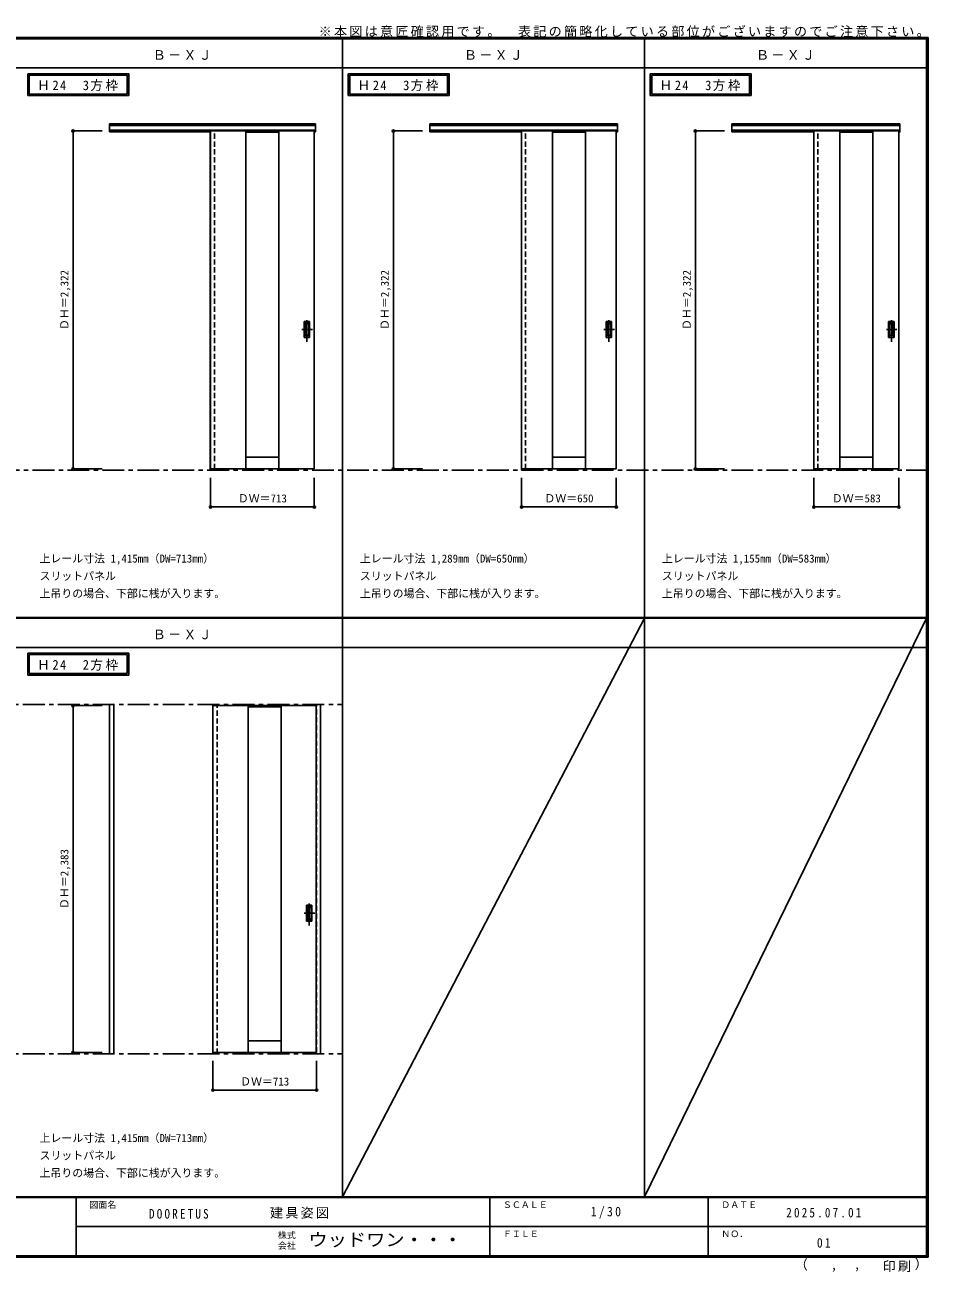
# Model space of a CAD drawing. Units: millimetres, scale not verified. Extents: x -6000 to 5700, y -4307 to 4260.
# Drawn here: x -502 to 5700, y -4307 to 4260 of the extents above; entities that cross this region are included whole.
import ezdxf
from ezdxf.enums import TextEntityAlignment as Align

# ---------------------------------------------------------------- set-up
doc = ezdxf.new("R2010")
doc.units = ezdxf.units.MM
doc.header["$LTSCALE"] = 30
doc.header["$PDMODE"] = 32
doc.header["$PDSIZE"] = 15
doc.linetypes.add('CHAIN1', pattern=[8, 5, -1, 1, -1])
doc.linetypes.add('DASHED1', pattern=[1.8, 1.2, -0.6])
for name, color, linetype in [('0-1_通り芯', 7, 'CHAIN1'), ('0-2_扉', 3, 'Continuous'), ('0-3_仕上げ', 7, 'Continuous'), ('0-4_枠', 3, 'Continuous'), ('0-6_引手', 7, 'Continuous'), ('0-A_文字', 7, 'Continuous'), ('0-B_寸法', 7, 'Continuous'), ('F-1_枠', 6, 'Continuous'), ('F-A_文字', 7, 'Continuous')]:
    doc.layers.add(name, color=color, linetype=linetype)
doc.styles.add('ＭＳ ゴシック', font='')
doc.styles.get('ＭＳ ゴシック').set_extended_font_data('MS Gothic')

msp = doc.modelspace()

# ---------------------------------------------------------------- linework, layer by layer
at = {"layer": '0-1_通り芯'}
for p, q in [((-5490, 1201), (5690, 1201)), ((-2916, -407.5), (1678, -407.5)), ((-2916, -2807.5), (1678, -2807.5))]:
    msp.add_line(p, q, dxfattribs=at)
at = {"layer": '0-2_扉', "color": 4, "linetype": 'DASHED1'}
for p, q in [((772, 3532), (772, 3528)), ((2909, 3532), (2909, 3528)), ((4916, 3532), (4916, 3528)), ((788, -415.5), (788, -419.5)), ((1498, -415.5), (1501, -415.5))]:
    msp.add_line(p, q, dxfattribs=at)
at = {"layer": '0-2_扉'}
for p, q in [((772, 3532), (1485, 3532)), ((1485, 1210), (1485, 3532)), ((2909, 3532), (3559, 3532)), ((3559, 1210), (3559, 3532)), ((4916, 3532), (5499, 3532)), ((5499, 1210), (5499, 3532)), ((1498, -415.5), (788, -415.5)), ((788, -415.5), (788, -2798.5)), ((1498, -2798.5), (788, -2798.5))]:
    msp.add_line(p, q, dxfattribs=at)
for points in [[(772, 3532), (772, 1210), (1485, 1210)], [(2909, 3532), (2909, 1210), (3559, 1210)], [(4916, 3532), (4916, 1210), (5499, 1210)]]:
    msp.add_lwpolyline(points, dxfattribs=at)
at = {"layer": '0-2_扉', "color": 4, "linetype": 'DASHED1'}
msp.add_lwpolyline([(1498, -2798.5), (1501, -2798.5), (1501, -415.5)], dxfattribs=at)
at = {"layer": '0-3_仕上げ', "color": 3}
for p, q in [((1014, 3532), (1014, 1210)), ((1242, 3532), (1242, 1210)), ((3120, 3532), (3120, 1210)), ((3348, 3532), (3348, 1210)), ((5093.5, 3532), (5093.5, 1210)), ((5321.5, 3532), (5321.5, 1210)), ((1030.5, -415.5), (1030.5, -2798.5)), ((1258.5, -415.5), (1258.5, -2798.5))]:
    msp.add_line(p, q, dxfattribs=at)
at = {"layer": '0-3_仕上げ'}
for p, q in [((1014, 3524.11), (1242, 3524.11)), ((3120, 3524.11), (3348, 3524.11)), ((5093.5, 3524.11), (5321.5, 3524.11)), ((1242, 1290), (1014, 1290)), ((3348, 1290), (3120, 1290)), ((5321.5, 1290), (5093.5, 1290)), ((1030.5, -423.5), (1258.5, -423.5)), ((1258.5, -2718.5), (1030.5, -2718.5))]:
    msp.add_line(p, q, dxfattribs=at)
at = {"layer": '0-4_枠'}
for p, q in [((78, 3582), (1493, 3582)), ((78, 3525), (78, 3582)), ((78, 3569), (1493, 3569)), ((78, 3537), (1493, 3537)), ((78, 3525), (772, 3525)), ((771, 3537), (771, 1201)), ((799, 3532), (799, 3537)), ((2278, 3525), (2278, 3582)), ((2278, 3582), (3567, 3582)), ((2278, 3569), (3567, 3569)), ((2278, 3537), (3567, 3537)), ((2278, 3525), (2909, 3525)), ((2908, 3537), (2908, 1201)), ((2936, 3532), (2936, 3537)), ((4352, 3525), (4352, 3582)), ((4352, 3582), (5507, 3582)), ((4352, 3569), (5507, 3569)), ((4352, 3537), (5507, 3537)), ((4352, 3525), (4916, 3525)), ((4915, 3537), (4915, 1201)), ((4943, 3532), (4943, 3537)), ((771, 1201), (799, 1201)), ((799, 1210), (799, 1201)), ((2908, 1201), (2936, 1201)), ((2936, 1210), (2936, 1201)), ((4915, 1201), (4943, 1201)), ((4943, 1210), (4943, 1201)), ((78, -2807.5), (78, -407.5)), ((108, -2807.5), (108, -407.5)), ((1498, -2807.5), (1498, -407.5)), ((1528, -2807.5), (1528, -407.5)), ((78, -2807.5), (108, -2807.5)), ((1498, -2807.5), (1528, -2807.5))]:
    msp.add_line(p, q, dxfattribs=at)
at = {"layer": '0-4_枠', "color": 4, "linetype": 'DASHED1'}
for p, q in [((799, 1210), (799, 3532)), ((2936, 1210), (2936, 3532)), ((4943, 1210), (4943, 3532)), ((788, -2807.5), (788, -407.5)), ((818, -2807.5), (818, -407.5)), ((788, -2807.5), (818, -2807.5))]:
    msp.add_line(p, q, dxfattribs=at)
at = {"layer": '0-4_枠'}
for points in [[(1485, 3525), (1493, 3525), (1493, 3582)], [(3559, 3525), (3567, 3525), (3567, 3582)], [(5499, 3525), (5507, 3525), (5507, 3582)]]:
    msp.add_lwpolyline(points, dxfattribs=at)
at = {"layer": '0-6_引手', "linetype": 'CHAIN1'}
for p, q in [((1434, 2082.27), (1434, 2253.12)), ((3508, 2082.27), (3508, 2253.12)), ((5448, 2082.27), (5448, 2253.12)), ((1472.07, 2167.5), (1399.56, 2167.5)), ((3546.07, 2167.5), (3473.56, 2167.5)), ((5486.07, 2167.5), (5413.56, 2167.5)), ((1450, -1926.23), (1450, -1755.38)), ((1488.07, -1841), (1415.56, -1841))]:
    msp.add_line(p, q, dxfattribs=at)
at = {"layer": '0-6_引手'}
for p, q in [((1453, 2222.5), (1415, 2222.5)), ((1415, 2112.5), (1415, 2222.5)), ((1446.5, 2206.5), (1421.5, 2206.5)), ((1421.5, 2128.5), (1421.5, 2206.5)), ((1446.5, 2128.5), (1446.5, 2206.5)), ((1453, 2112.5), (1453, 2222.5)), ((3527, 2222.5), (3489, 2222.5)), ((3489, 2112.5), (3489, 2222.5)), ((3520.5, 2206.5), (3495.5, 2206.5)), ((3495.5, 2128.5), (3495.5, 2206.5)), ((3520.5, 2128.5), (3520.5, 2206.5)), ((3527, 2112.5), (3527, 2222.5)), ((5467, 2222.5), (5429, 2222.5)), ((5429, 2112.5), (5429, 2222.5)), ((5460.5, 2206.5), (5435.5, 2206.5)), ((5435.5, 2128.5), (5435.5, 2206.5)), ((5460.5, 2128.5), (5460.5, 2206.5)), ((5467, 2112.5), (5467, 2222.5)), ((1453, 2112.5), (1415, 2112.5)), ((1446.5, 2128.5), (1421.5, 2128.5)), ((3527, 2112.5), (3489, 2112.5)), ((3520.5, 2128.5), (3495.5, 2128.5)), ((5467, 2112.5), (5429, 2112.5)), ((5460.5, 2128.5), (5435.5, 2128.5)), ((1469, -1786), (1431, -1786)), ((1431, -1896), (1431, -1786)), ((1469, -1896), (1469, -1786)), ((1462.5, -1802), (1437.5, -1802)), ((1437.5, -1880), (1437.5, -1802)), ((1462.5, -1880), (1437.5, -1880)), ((1462.5, -1880), (1462.5, -1802)), ((1469, -1896), (1431, -1896))]:
    msp.add_line(p, q, dxfattribs=at)
at = {"layer": '0-6_引手', "linetype": 'DASHED1'}
for p, q in [((1418, 2116.5), (1418, 2218.5)), ((3492, 2116.5), (3492, 2218.5)), ((5432, 2116.5), (5432, 2218.5)), ((1450, 2116.5), (1418, 2116.5)), ((3524, 2116.5), (3492, 2116.5)), ((5464, 2116.5), (5432, 2116.5)), ((1434, -1892), (1434, -1790)), ((1466, -1892), (1434, -1892))]:
    msp.add_line(p, q, dxfattribs=at)
for points in [[(1450, 2116.5), (1450, 2218.5), (1418, 2218.5)], [(3524, 2116.5), (3524, 2218.5), (3492, 2218.5)], [(5464, 2116.5), (5464, 2218.5), (5432, 2218.5)], [(1466, -1892), (1466, -1790), (1434, -1790)]]:
    msp.add_lwpolyline(points, dxfattribs=at)
at = {"layer": '0-A_文字'}
for p, q in [((-482, 3925), (-482, 3775)), ((-472, 3915), (-472, 3785)), ((-472, 3915), (200.62, 3915)), ((200.62, 3915), (200.62, 3785)), ((1718, 3925), (1718, 3775)), ((1728, 3915), (1728, 3785)), ((1728, 3915), (2400.62, 3915)), ((2400.62, 3915), (2400.62, 3785)), ((3792, 3925), (3792, 3775)), ((3802, 3915), (3802, 3785)), ((3802, 3915), (4474.62, 3915)), ((4474.62, 3915), (4474.62, 3785)), ((-482, 3775), (210.62, 3775)), ((-472, 3785), (200.62, 3785)), ((1718, 3775), (2410.62, 3775)), ((1728, 3785), (2400.62, 3785)), ((3792, 3775), (4484.62, 3775)), ((3802, 3785), (4474.62, 3785)), ((-482, -55.5), (-482, -205.5)), ((-472, -65.5), (-472, -195.5)), ((-472, -65.5), (200.62, -65.5)), ((200.62, -65.5), (200.62, -195.5)), ((-482, -205.5), (210.62, -205.5)), ((-472, -195.5), (200.62, -195.5))]:
    msp.add_line(p, q, dxfattribs=at)
for points in [[(-482, 3925), (210.62, 3925), (210.62, 3775)], [(1718, 3925), (2410.62, 3925), (2410.62, 3775)], [(3792, 3925), (4484.62, 3925), (4484.62, 3775)], [(-482, -55.5), (210.62, -55.5), (210.62, -205.5)]]:
    msp.add_lwpolyline(points, dxfattribs=at)
at = {"layer": '0-B_寸法', "color": 4}
for p, q in [((-172, 3532), (28, 3532)), ((2028, 3532), (2228, 3532)), ((4102, 3532), (4302, 3532)), ((772, 949), (772, 1149)), ((1485, 949), (1485, 1149)), ((2909, 949), (2909, 1149)), ((3559, 949), (3559, 1149)), ((4916, 949), (4916, 1149)), ((5499, 949), (5499, 1149)), ((1485, 949), (772, 949)), ((3559, 949), (2909, 949)), ((5499, 949), (4916, 949)), ((-172, -415.5), (28, -415.5)), ((-172, -415.5), (-172, -2798.5)), ((-172, -2798.5), (28, -2798.5)), ((1501, -3057), (1501, -2857))]:
    msp.add_line(p, q, dxfattribs=at)
for points in [[(-172, 3532), (-172, 1210), (28, 1210)], [(2028, 3532), (2028, 1210), (2228, 1210)], [(4102, 3532), (4102, 1210), (4302, 1210)], [(1501, -3057), (788, -3057), (788, -2857)]]:
    msp.add_lwpolyline(points, dxfattribs=at)
at = {"layer": '0-B_寸法'}
for p in [(-172, 3532), (2028, 3532), (4102, 3532), (-172, 1210), (2028, 1210), (4102, 1210), (772, 949), (1485, 949), (2909, 949), (3559, 949), (4916, 949), (5499, 949), (-172, -415.5), (-172, -2798.5), (788, -3057), (1501, -3057)]:
    msp.add_point(p, dxfattribs=at)
at = {"layer": 'F-1_枠'}
for p, q in [((-6000, 4175), (5700, 4175)), ((-6000, 4170), (5700, 4170)), ((-6000, 4165), (5700, 4165)), ((1678, -3790), (1678, 4175)), ((3752, -3790), (3752, 4175)), ((5690, 4175), (5690, -4205)), ((5695, 4175), (5695, -4205)), ((5700, 4175), (5700, -4205)), ((-6000, 3965), (5700, 3965)), ((-6000, 190.5), (5700, 190.5)), ((-6000, 187.5), (5700, 187.5)), ((-6000, 184.5), (5700, 184.5)), ((-6000, -15.5), (5700, -15.5)), ((5700, -3790), (-6000, -3790)), ((5700, -3795), (-6000, -3795)), ((-150, -3795), (-150, -4195)), ((2690, -3795), (2690, -4195)), ((4190, -3795), (4190, -4195)), ((-150, -3995), (5690, -3995.01)), ((5700, -4195), (-6000, -4195)), ((5700, -4200), (-6000, -4200)), ((5700, -4205), (-6000, -4205))]:
    msp.add_line(p, q, dxfattribs=at)
at = {"layer": 'F-A_文字'}
for p, q in [((1678, -3790), (3752, 184.5)), ((3752, -3790), (5690, 184.5))]:
    msp.add_line(p, q, dxfattribs=at)

# ---------------------------------------------------------------- texts
at = {"layer": '0-A_文字', "style": 'ＭＳ ゴシック'}
for s, p in [('上レール寸法 1,415mm（DW=713mm）', (-402, 550.5)), ('上レール寸法 1,289mm（DW=650mm）', (1798, 550.5)), ('上レール寸法 1,155mm（DW=583mm）', (3872, 550.5)), ('スリットパネル', (-402, 430.5)), ('スリットパネル', (1798, 430.5)), ('スリットパネル', (3872, 430.5)), ('上吊りの場合、下部に桟が入ります。', (-402, 310.5)), ('上吊りの場合、下部に桟が入ります。', (1798, 310.5)), ('上吊りの場合、下部に桟が入ります。', (3872, 310.5)), ('上レール寸法 1,415mm（DW=713mm）', (-402, -3430)), ('スリットパネル', (-402, -3550)), ('上吊りの場合、下部に桟が入ります。', (-402, -3670))]:
    msp.add_text(s, height=54.99, dxfattribs=at).set_placement(p, align=Align.BOTTOM_LEFT)
at = {"layer": '0-A_文字', "char_height": 65.98, "attachment_point": 7, "style": 'ＭＳ ゴシック'}
for s, insert in [('\\T1.17;※本図は意匠確認用です。\u3000表記の簡略化している部位がございますのでご注意下さい。', (1515, 4175)), ('\\T1.17;Ｂ－ＸＪ', (375.5, 4020)), ('\\T1.17;Ｂ－ＸＪ', (2512.5, 4020)), ('\\T1.17;Ｂ－ＸＪ', (4518.5, 4020)), ('\\T1.22;\\W0.95;Ｈ24\u30003方枠', (-417.34, 3805)), ('\\T1.22;\\W0.95;Ｈ24\u30003方枠', (1782.66, 3805)), ('\\T1.22;\\W0.95;Ｈ24\u30003方枠', (3856.66, 3805)), ('\\T1.17;Ｂ－ＸＪ', (375.5, 39.5)), ('\\T1.22;\\W0.95;Ｈ24\u30002方枠', (-417.34, -175.5))]:
    msp.add_mtext(s, dxfattribs=dict(at, insert=insert))
at = {"layer": '0-B_寸法', "style": 'ＭＳ ゴシック'}
for s, p in [('ＤＨ＝2,322', (-187, 2164.75)), ('ＤＨ＝2,322', (2013, 2164.75)), ('ＤＨ＝2,322', (4087, 2164.75)), ('ＤＨ＝2,383', (-187, -1813.25))]:
    msp.add_text(s, height=54.99, rotation=90, dxfattribs=at).set_placement(p, align=Align.BOTTOM_LEFT)
for s, p in [('ＤＷ＝713', (959.75, 964)), ('ＤＷ＝650', (3065.25, 964)), ('ＤＷ＝583', (5038.75, 964)), ('ＤＷ＝713', (975.75, -3042))]:
    msp.add_text(s, height=54.99, dxfattribs=at).set_placement(p, align=Align.BOTTOM_LEFT)
at = {"layer": 'F-A_文字', "style": 'ＭＳ ゴシック'}
for s, height, p in [('図面名', 43.99, (-60, -3880)), ('ＳＣＡＬＥ', 43.99, (2780, -3880)), ('ＤＡＴＥ', 43.99, (4280, -3880)), ('株式', 43.99, (1235, -4089)), ('ＦＩＬＥ', 43.99, (2780, -4080)), ('ＮＯ．', 43.99, (4280, -4080)), ('会社', 43.99, (1235, -4161)), ('（', 65.98, (4784.03, -4308.31)), (',', 65.98, (5031.28, -4308.31)), (',', 65.98, (5190.2, -4305.53)), ('）', 65.98, (5608.4, -4304.13))]:
    msp.add_text(s, height=height, dxfattribs=at).set_placement(p, align=Align.BOTTOM_LEFT)
at = {"layer": 'F-A_文字', "style": 'ＭＳ ゴシック', "width": 1.1}
msp.add_text('ウッドワン・・・', height=87.98, dxfattribs=at).set_placement((1445, -4155), align=Align.BOTTOM_LEFT)
at = {"layer": 'F-A_文字', "char_height": 65.98, "attachment_point": 7, "style": 'ＭＳ ゴシック'}
for s, insert in [('\\T1.38;\\W0.9;1/30', (3383.75, -3940)), ('\\T1.39;\\W0.85;DOORETUS', (350, -3940.79)), ('\\T1.17;建具姿図', (1180.42, -3940)), ('\\T1.39;\\W0.85;2025.07.01', (4726.25, -3932.5)), ('\\T1.36;\\W0.9;01', (4936.25, -4140)), ('\\T1.17;印刷', (5388.15, -4306.92))]:
    msp.add_mtext(s, dxfattribs=dict(at, insert=insert))

doc.saveas('drawing.dxf')
